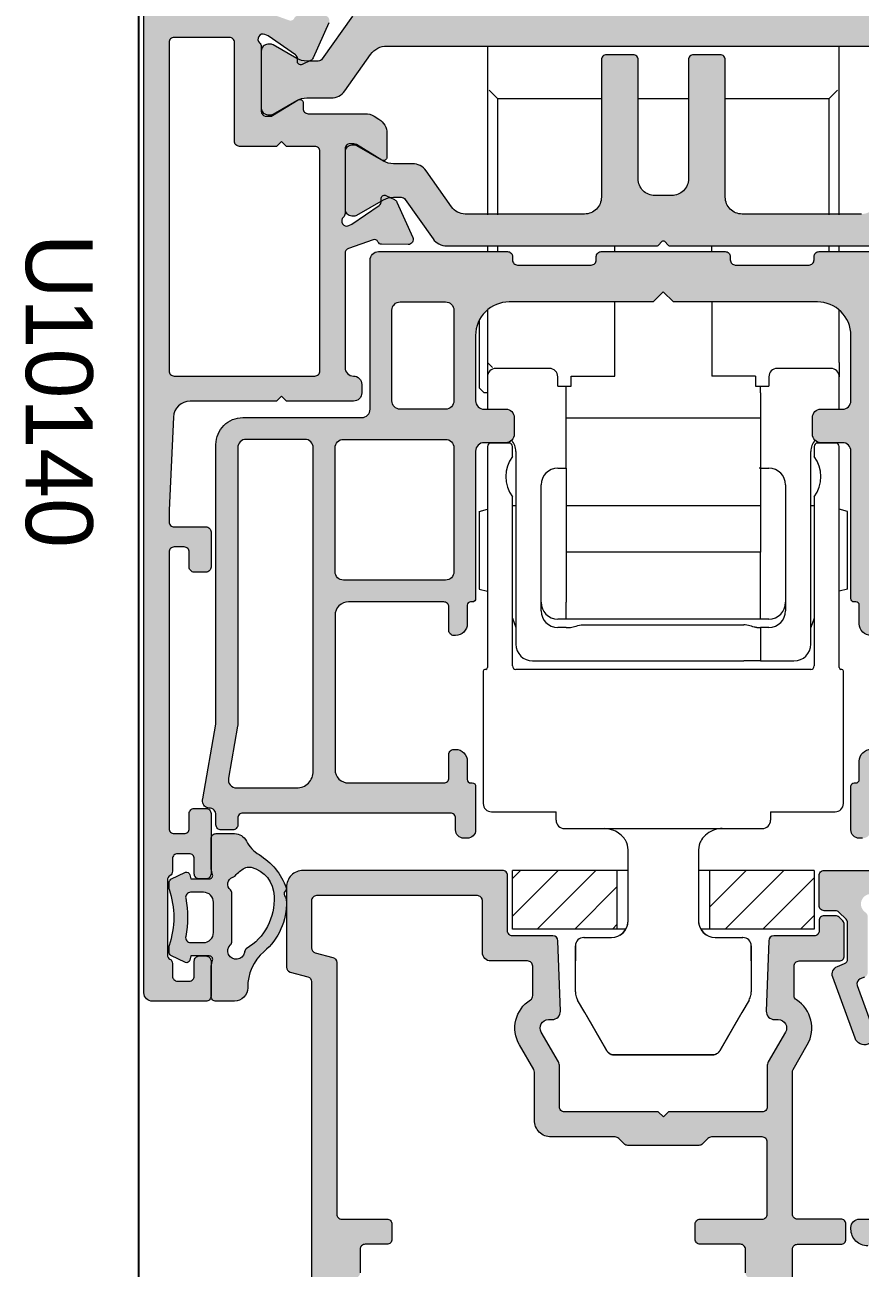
# Model space of a CAD drawing. Header units: millimetres. Extents: x -576 to 4430, y -1196 to 2690.
# Drawn here: x 2104.32 to 2129.25, y -759.5 to -722.41 of the extents above; entities that cross this region are included whole.
import ezdxf

# ---------------------------------------------------------------- set-up
doc = ezdxf.new("R2010")
doc.units = ezdxf.units.MM
doc.header["$LTSCALE"] = 0.25
doc.header["$MEASUREMENT"] = 0
for name, color, linetype, lineweight in [('01_Accessories', 102, 'Continuous', 9), ('01_Aluminium [Thin]', 141, 'Continuous', 18), ('01_Fill Plastic', 253, 'Continuous', 0), ('01_Fill Polyamide', 10, 'Continuous', 0), ('01_Plastic', 3, 'Continuous', 20), ('01_Polyamide [Thin]', 201, 'Continuous', 18), ('01_Text', 40, 'Continuous', 25)]:
    doc.layers.add(name, color=color, linetype=linetype, lineweight=lineweight)
doc.layers.add('01_Fill Aluminum', color=7, linetype='Continuous', lineweight=0, true_color=0xdcdcdc)
doc.layers.add('FINE', color=7, linetype='Continuous')
doc.styles.add('Aluk Text', font='GOTHIC.TTF')

# ---------------------------------------------------------------- blocks, each defined once
blk = doc.blocks.new('incontro serr')
at = {"layer": '01_Accessories', "ltscale": 0.25}
h = blk.add_hatch(dxfattribs=at)
h.set_pattern_fill('ANSI31', color=256, scale=12.7, angle=180, style=0)
h.set_pattern_definition([(225, (1031.3155, 725.6073), (1.122532, -1.122532), [])])
h.paths.add_polyline_path([(721.533, 568.107), (721.533, 574.357), (718.033, 574.357), (718.033, 568.107)])
h.paths.add_polyline_path([(721.533, 579.857), (721.533, 586.107), (718.033, 586.107), (718.033, 579.857)])
for p, q in [((721.533, 586.107), (718.033, 586.107)), ((718.033, 586.107), (718.033, 579.341)), ((721.533, 586.107), (721.533, 579.207)), ((721.533, 579.857), (718.033, 579.857)), ((718.033, 574.873), (718.033, 568.107)), ((721.533, 575.007), (721.533, 568.107)), ((718.033, 574.357), (721.533, 574.357)), ((718.033, 568.107), (721.533, 568.107))]:
    blk.add_line(p, q, dxfattribs=at)

msp = doc.modelspace()

# ---------------------------------------------------------------- hatches: boundary and pattern name
at = {"layer": '01_Fill Aluminum', "ltscale": 0.25}
h = msp.add_hatch(color=256, dxfattribs=at)
h.dxf.hatch_style = 1
h.paths.add_polyline_path([(2111.33, -722.949, -0.213411), (2111.38, -723.061), (2111.38, -724.987, 0.529656), (2111.586, -725.127, 0.235619), (2111.719, -725.115), (2112.478, -724.652, -0.585524), (2112.63, -724.737), (2112.63, -724.912, 0.414214), (2112.78, -725.062), (2114.487, -725.062, -0.137872), (2114.748, -725.135), (2114.891, -725.223, -0.261413), (2115.13, -725.65), (2115.13, -726.362, -0.585524), (2114.978, -726.448), (2114.219, -725.984, 0.235619), (2114.086, -725.973, 0.529656), (2113.88, -726.112), (2113.88, -728.039, -0.213411), (2113.83, -728.151, 0.855495), (2113.991, -728.4), (2114.083, -728.359), (2114.897, -727.797, 0.339027), (2114.961, -727.626, -0.655653), (2115.099, -727.505), (2115.353, -727.625, -0.177976), (2115.426, -727.699), (2115.9, -728.753, -0.546541), (2115.762, -728.965), (2114.973, -728.959, -0.294413), (2114.866, -728.89), (2114.863, -728.882, 0.392793), (2114.716, -728.82), (2113.98, -729.084, 0.316363), (2113.88, -729.226), (2113.88, -732.637, 0.414214), (2114.13, -732.887, -0.414214), (2114.38, -733.137), (2114.38, -733.387, -0.414214), (2114.13, -733.637), (2112.13, -733.637), (2111.98, -733.487), (2111.83, -733.637), (2109.257, -733.637, 0.400839), (2108.758, -734.114), (2108.63, -736.887), (2108.63, -737.237, 0.414214), (2108.78, -737.387), (2109.73, -737.387, -0.414214), (2109.88, -737.537), (2109.88, -738.587, -0.414214), (2109.73, -738.737), (2109.38, -738.737, -0.414214), (2109.23, -738.587), (2109.23, -738.137, 0.414214), (2109.08, -737.987), (2108.78, -737.987, 0.414214), (2108.63, -738.137), (2108.63, -746.387, 0.414214), (2108.78, -746.537), (2109.08, -746.537, 0.414214), (2109.23, -746.387), (2109.23, -745.937, -0.414214), (2109.38, -745.787), (2109.73, -745.787, -0.414214), (2109.88, -745.937), (2109.88, -747.737, -0.414214), (2109.73, -747.887), (2109.53, -747.887, -0.414214), (2109.38, -747.737), (2109.38, -747.287, 0.414214), (2109.23, -747.137), (2108.881, -747.137, 0.414214), (2108.731, -747.287), (2108.731, -747.662, -0.267949), (2108.656, -747.792, 0.267949), (2108.581, -747.922), (2108.581, -750.153, 0.267949), (2108.656, -750.283, -0.267949), (2108.731, -750.412), (2108.731, -750.787, 0.414214), (2108.881, -750.937), (2109.23, -750.937, 0.414214), (2109.38, -750.787), (2109.38, -750.337, -0.414214), (2109.53, -750.187), (2109.73, -750.187, -0.414214), (2109.88, -750.337), (2109.88, -751.387, -0.414214), (2109.73, -751.537), (2108.13, -751.537, -0.414214), (2107.88, -751.287), (2107.88, -719.687, -0.414214), (2108.03, -719.537), (2109.655, -719.537, -0.267949), (2109.785, -719.612), (2110.01, -720.003, -0.131652), (2110.03, -720.078), (2110.03, -720.137, -0.414214), (2109.88, -720.287), (2108.93, -720.287, 0.414214), (2108.78, -720.437), (2108.78, -721.887, 0.414214), (2108.93, -722.037), (2111.541, -722.037), (2112.216, -722.28, 0.403068), (2112.365, -722.214, -0.303768), (2112.473, -722.14), (2113.262, -722.135, -0.546541), (2113.4, -722.347), (2112.926, -723.4, -0.177975), (2112.853, -723.474), (2112.599, -723.595, -0.57735), (2112.457, -723.496), (2112.461, -723.439, 0.267949), (2112.397, -723.303), (2111.583, -722.741), (2111.491, -722.7, 0.855495)])
h.paths.add_polyline_path([(2113.13, -726.187), (2113.13, -732.737, -0.414214), (2112.98, -732.887), (2108.78, -732.887, -0.414214), (2108.63, -732.737), (2108.63, -722.937, -0.414214), (2108.78, -722.787), (2110.43, -722.787, -0.414214), (2110.58, -722.937), (2110.58, -725.887, 0.414214), (2110.73, -726.037), (2111.83, -726.037), (2111.98, -725.887), (2112.13, -726.037), (2112.98, -726.037, -0.414214)], flags=16)
h = msp.add_hatch(color=256, dxfattribs=at)
h.dxf.hatch_style = 1
h.paths.add_polyline_path([(2130.863, -769.24), (2130.073, -769.234, -0.294413), (2129.967, -769.165), (2129.964, -769.157, 0.392793), (2129.816, -769.095), (2129.141, -769.337), (2128.381, -769.337, -0.414214), (2128.231, -769.187), (2128.231, -766.987, 0.414214), (2128.081, -766.837), (2116.781, -766.837, 0.414214), (2116.631, -766.987), (2116.631, -769.187, -0.414214), (2116.481, -769.337), (2115.266, -769.337, -0.263447), (2115.137, -769.265), (2114.902, -768.873, -0.135933), (2114.881, -768.796), (2114.881, -768.737, -0.414214), (2115.031, -768.587), (2115.731, -768.587, 0.414214), (2115.881, -768.437), (2115.881, -766.987, 0.414214), (2115.731, -766.837), (2108.781, -766.837, 0.414214), (2108.631, -766.987), (2108.631, -768.437, 0.414214), (2108.781, -768.587), (2109.731, -768.587, -0.414214), (2109.881, -768.737), (2109.881, -768.796, -0.135933), (2109.859, -768.873), (2109.625, -769.265, -0.263447), (2109.496, -769.337), (2107.881, -769.337, -0.414214), (2107.731, -769.187), (2107.731, -760.587, -0.414214), (2107.981, -760.337), (2112.731, -760.337, 0.414214), (2112.881, -760.187), (2112.881, -750.953, 0.339454), (2112.77, -750.808), (2112.242, -750.666, -0.339454), (2112.131, -750.521), (2112.131, -748.137, -0.414214), (2112.631, -747.637), (2118.581, -747.637, -0.414214), (2118.731, -747.787), (2118.731, -749.437, 0.414214), (2118.881, -749.587), (2120.086, -749.587, -0.404026), (2120.236, -749.732), (2120.309, -751.829, -0.424475), (2120.059, -752.087), (2119.951, -752.087, 0.57735), (2119.735, -752.462), (2120.247, -753.35, -0.131652), (2120.281, -753.475), (2120.281, -754.687, 0.414214), (2120.431, -754.837), (2123.231, -754.837), (2123.381, -754.987), (2123.531, -754.837), (2126.331, -754.837, 0.414214), (2126.481, -754.687), (2126.481, -753.475, -0.131652), (2126.514, -753.35), (2127.027, -752.462, 0.57735), (2126.81, -752.087), (2126.702, -752.087, -0.424475), (2126.453, -751.829), (2126.526, -749.732, -0.404026), (2126.676, -749.587), (2127.881, -749.587, 0.414214), (2128.031, -749.437), (2128.031, -749.137, -0.414214), (2128.181, -748.987), (2128.519, -748.987, -0.198912), (2128.625, -749.031), (2128.737, -749.144, -0.198912), (2128.781, -749.25), (2128.781, -750.187, -0.414214), (2128.631, -750.337), (2127.431, -750.337, 0.414214), (2127.281, -750.487), (2127.281, -751.369, 0.255626), (2127.35, -751.495, -0.400766), (2127.677, -752.837), (2127.251, -753.575, 0.131652), (2127.231, -753.65), (2127.231, -757.887, 0.414214), (2127.381, -758.037), (2128.681, -758.037, -0.414214), (2128.831, -758.187), (2128.831, -758.637, -0.414214), (2128.681, -758.787), (2127.381, -758.787, 0.414214), (2127.231, -758.937), (2127.231, -761.687, 0.414214), (2127.381, -761.837), (2129.141, -761.837), (2129.816, -762.08, 0.403068), (2129.965, -762.014, -0.303768), (2130.073, -761.941), (2130.863, -761.935, -0.546541), (2131.001, -762.147), (2130.526, -763.201, -0.177975), (2130.453, -763.274), (2130.2, -763.395, -0.57735), (2130.057, -763.296), (2130.062, -763.239, 0.267949), (2129.998, -763.103), (2129.183, -762.541), (2129.092, -762.5, 0.855495), (2128.931, -762.749, -0.213411), (2128.981, -762.861), (2128.981, -764.787, 0.414214), (2129.131, -764.937), (2129.241, -764.937, 0.137872), (2129.32, -764.915), (2130.079, -764.452, -0.585524), (2130.231, -764.537), (2130.231, -766.637, -0.585524), (2130.079, -766.723), (2129.32, -766.259, 0.137872), (2129.241, -766.237), (2129.131, -766.237, 0.414214), (2128.981, -766.387), (2128.981, -768.314, -0.213411), (2128.931, -768.426, 0.855495), (2129.092, -768.674), (2129.183, -768.634), (2129.998, -768.072, 0.339027), (2130.062, -767.901, -0.655653), (2130.2, -767.78), (2130.453, -767.9, -0.177976), (2130.526, -767.974), (2131.001, -769.028, -0.546541)])
h.paths.add_polyline_path([(2117.831, -748.387, -0.414214), (2117.981, -748.537), (2117.981, -750.087, 0.414214), (2118.231, -750.337), (2119.331, -750.337, -0.414214), (2119.481, -750.487), (2119.481, -751.369, -0.255626), (2119.412, -751.495, 0.400766), (2119.085, -752.837), (2119.511, -753.575, -0.131652), (2119.531, -753.65), (2119.531, -755.087, 0.414214), (2120.031, -755.587), (2121.944, -755.587, -0.198912), (2122.05, -755.631), (2122.212, -755.794, 0.198912), (2122.318, -755.837), (2124.444, -755.837, 0.198912), (2124.55, -755.794), (2124.712, -755.631, -0.198912), (2124.818, -755.587), (2126.331, -755.587, -0.414214), (2126.481, -755.737), (2126.481, -757.887, -0.414214), (2126.331, -758.037), (2124.481, -758.037, 0.414214), (2124.331, -758.187), (2124.331, -758.637, 0.414214), (2124.481, -758.787), (2125.681, -758.787, -0.414214), (2125.831, -758.937), (2125.831, -759.637, 0.414214), (2125.981, -759.787), (2126.331, -759.787, -0.414214), (2126.481, -759.937), (2126.481, -762.437, 0.414214), (2126.631, -762.587), (2128.081, -762.587, -0.414214), (2128.231, -762.737), (2128.231, -765.937, -0.414214), (2128.081, -766.087), (2126.731, -766.087, -0.414214), (2126.581, -765.937), (2126.581, -765.487, 0.414214), (2126.431, -765.337), (2125.981, -765.337, 0.414214), (2125.831, -765.487), (2125.831, -765.937, -0.414214), (2125.681, -766.087), (2114.481, -766.087, -0.414214), (2114.331, -765.937), (2114.331, -765.487, 0.414214), (2114.181, -765.337), (2113.731, -765.337, 0.414214), (2113.581, -765.487), (2113.581, -765.937, -0.414214), (2113.431, -766.087), (2108.631, -766.087, -0.414214), (2108.481, -765.937), (2108.481, -761.237, -0.414214), (2108.631, -761.087), (2113.481, -761.087, 0.414214), (2113.631, -760.937), (2113.631, -759.937, -0.414214), (2113.781, -759.787), (2114.181, -759.787, 0.414214), (2114.331, -759.637), (2114.331, -758.937, -0.414214), (2114.481, -758.787), (2115.131, -758.787, 0.414214), (2115.281, -758.637), (2115.281, -758.187, 0.414214), (2115.131, -758.037), (2113.781, -758.037, -0.414214), (2113.631, -757.887), (2113.631, -750.377, 0.339454), (2113.52, -750.232), (2112.992, -750.091, -0.339454), (2112.881, -749.946), (2112.881, -748.537, -0.414214), (2113.031, -748.387)], flags=16)
h.paths.add_polyline_path([(2141.099, -761.935), (2141.888, -761.941, -0.294413), (2141.995, -762.01), (2141.998, -762.018, 0.392793), (2142.145, -762.08), (2142.821, -761.837), (2146.43, -761.837, 0.414214), (2146.58, -761.687), (2146.58, -758.787, 0.414214), (2146.43, -758.637), (2145.98, -758.637, -0.414214), (2145.83, -758.487), (2145.83, -758.387, -0.391837), (2146.292, -757.889), (2146.442, -757.889, 0.391837), (2146.58, -757.739), (2146.58, -746.687, -0.414214), (2146.73, -746.537), (2148.68, -746.537, -0.414214), (2148.83, -746.687), (2148.83, -747.437, -0.414214), (2148.48, -747.787, -0.414214), (2148.33, -747.637), (2148.33, -747.287, 0.414214), (2148.18, -747.137), (2147.58, -747.137, 0.414214), (2147.23, -747.487), (2147.23, -750.587, 0.414214), (2147.58, -750.937), (2148.18, -750.937, 0.414214), (2148.33, -750.787), (2148.33, -750.437, -0.414214), (2148.48, -750.287, -0.414214), (2148.83, -750.637), (2148.83, -752.137, -0.414214), (2148.68, -752.287), (2148.48, -752.287, -0.414214), (2148.33, -752.137), (2148.33, -751.687, 0.414214), (2148.18, -751.537), (2147.53, -751.537, 0.414214), (2147.38, -751.687), (2147.38, -761.687, 0.414214), (2147.53, -761.837), (2154.89, -761.837), (2155.566, -762.08, 0.403068), (2155.715, -762.014, -0.303768), (2155.823, -761.941), (2156.612, -761.935, -0.546541), (2156.75, -762.147), (2156.275, -763.201, -0.177975), (2156.203, -763.274), (2155.949, -763.395, -0.57735), (2155.807, -763.296), (2155.811, -763.239, 0.267949), (2155.747, -763.103), (2154.933, -762.541), (2154.841, -762.5, 0.855495), (2154.68, -762.749, -0.213411), (2154.73, -762.861), (2154.73, -764.787, 0.414214), (2154.88, -764.937), (2154.991, -764.937, 0.137872), (2155.069, -764.915), (2155.828, -764.452, -0.585524), (2155.98, -764.537), (2155.98, -766.637, -0.585524), (2155.828, -766.723), (2155.069, -766.259, 0.137872), (2154.991, -766.237), (2154.88, -766.237, 0.414214), (2154.73, -766.387), (2154.73, -768.314, -0.213411), (2154.68, -768.426, 0.855495), (2154.841, -768.674), (2154.933, -768.634), (2155.747, -768.072, 0.339027), (2155.811, -767.901, -0.655653), (2155.949, -767.78), (2156.203, -767.9, -0.177976), (2156.275, -767.974), (2156.75, -769.028, -0.546541), (2156.612, -769.24), (2155.823, -769.234, -0.294413), (2155.716, -769.165), (2155.713, -769.157, 0.392793), (2155.566, -769.095), (2154.89, -769.337), (2153.98, -769.337, -0.414214), (2153.83, -769.187), (2153.83, -766.987, 0.414214), (2153.68, -766.837), (2144.031, -766.837, 0.414214), (2143.881, -766.987), (2143.881, -769.187, -0.414214), (2143.731, -769.337), (2142.821, -769.337), (2142.145, -769.095, 0.403068), (2141.996, -769.161, -0.303768), (2141.888, -769.234), (2141.099, -769.24, -0.546541), (2140.961, -769.028), (2141.436, -767.974, -0.177975), (2141.508, -767.9), (2141.762, -767.78, -0.57735), (2141.904, -767.879), (2141.9, -767.936, 0.267949), (2141.964, -768.072), (2142.778, -768.634), (2142.87, -768.674, 0.855495), (2143.031, -768.426, -0.213411), (2142.981, -768.314), (2142.981, -766.387, 0.414214), (2142.831, -766.237), (2142.72, -766.237, 0.137872), (2142.642, -766.259), (2141.883, -766.723, -0.585524), (2141.731, -766.637), (2141.731, -764.537, -0.585524), (2141.883, -764.452), (2142.642, -764.915, 0.137872), (2142.72, -764.937), (2142.831, -764.937, 0.414214), (2142.981, -764.787), (2142.981, -762.861, -0.213411), (2143.031, -762.749, 0.855495), (2142.87, -762.5), (2142.778, -762.541), (2141.964, -763.103, 0.339027), (2141.9, -763.274, -0.655653), (2141.762, -763.395), (2141.508, -763.274, -0.177976), (2141.436, -763.201), (2140.961, -762.147, -0.546541)])
h.paths.add_polyline_path([(2153.83, -762.587, -0.414214), (2153.98, -762.737), (2153.98, -765.937, -0.414214), (2153.83, -766.087), (2143.881, -766.087, -0.414214), (2143.731, -765.937), (2143.731, -762.737, -0.414214), (2143.881, -762.587)], flags=16)
at = {"layer": '01_Fill Plastic', "ltscale": 0.25}
h = msp.add_hatch(color=256, dxfattribs=at)
h.dxf.hatch_style = 1
h.paths.add_polyline_path([(2132.129, -729.426, 0.414214), (2131.879, -729.176), (2128.029, -729.176, 0.56391), (2127.871, -729.378, -0.511918), (2127.729, -729.576), (2125.529, -729.576, -0.414214), (2125.379, -729.426), (2125.379, -729.326, 0.414214), (2125.229, -729.176), (2121.529, -729.176, 0.56391), (2121.371, -729.378, -0.511918), (2121.229, -729.576), (2119.029, -729.576, -0.414214), (2118.879, -729.426), (2118.879, -729.326, 0.414214), (2118.729, -729.176), (2114.879, -729.176, 0.414214), (2114.629, -729.426), (2114.629, -733.876, -0.414214), (2114.379, -734.126), (2110.829, -734.126, 0.414214), (2110.029, -734.926), (2110.029, -743.253), (2109.632, -745.5, 0.06072), (2109.629, -745.56, 0.436678), (2109.829, -745.776, -0.414214), (2110.029, -745.976), (2110.029, -746.276, 0.414214), (2110.179, -746.426), (2110.529, -746.426, 0.414214), (2110.679, -746.276), (2110.679, -746.076, -0.414214), (2110.829, -745.926), (2117.029, -745.926, -0.414214), (2117.179, -746.076), (2117.179, -746.426, 0.474498), (2117.479, -746.671, 0.474498), (2117.779, -746.426), (2117.779, -745.126, 0.513478), (2117.653, -745.023, -0.487928), (2117.529, -744.926), (2117.529, -744.376, 0.439778), (2117.148, -744.027, 0.453476), (2116.979, -744.176), (2116.979, -744.876, -0.414214), (2116.829, -745.026), (2113.983, -745.026, -0.414214), (2113.583, -744.626), (2113.583, -740.026, -0.414214), (2113.983, -739.626), (2116.829, -739.626, -0.414214), (2116.979, -739.776), (2116.979, -740.476, 0.453476), (2117.148, -740.624, 0.439778), (2117.529, -740.276), (2117.529, -739.726, -0.414214), (2117.629, -739.626), (2117.679, -739.626, 0.414214), (2117.779, -739.526), (2117.779, -735.126, -0.414214), (2118.029, -734.876), (2118.679, -734.876, 0.414214), (2118.929, -734.626), (2118.929, -734.126, 0.414214), (2118.679, -733.876), (2118.029, -733.876, -0.414214), (2117.779, -733.626), (2117.779, -731.676, -0.414214), (2118.779, -730.676), (2123.079, -730.676), (2123.379, -730.376), (2123.679, -730.676), (2127.979, -730.676, -0.414214), (2128.979, -731.676), (2128.979, -733.626, -0.414214), (2128.729, -733.876), (2128.079, -733.876, 0.414214), (2127.829, -734.126), (2127.829, -734.626, 0.414214), (2128.079, -734.876), (2128.729, -734.876, -0.414214), (2128.979, -735.126), (2128.979, -739.526, 0.513478), (2129.104, -739.629, -0.487928), (2129.229, -739.726), (2129.229, -740.276, 0.439778), (2129.609, -740.624, 0.453476), (2129.779, -740.476), (2129.779, -739.776, -0.414214), (2129.929, -739.626), (2132.774, -739.626, -0.414214), (2133.174, -740.026), (2133.174, -744.626, -0.414214), (2132.774, -745.026), (2129.929, -745.026, -0.414214), (2129.779, -744.876), (2129.779, -744.176, 0.453476), (2129.609, -744.027, 0.439778), (2129.229, -744.376), (2129.229, -744.926, -0.414214), (2129.129, -745.026), (2129.079, -745.026, 0.414214), (2128.979, -745.126), (2128.979, -746.426, 0.474498), (2129.279, -746.671, 0.474498), (2129.579, -746.426), (2129.579, -746.076, -0.414214), (2129.729, -745.926), (2135.929, -745.926, -0.414214), (2136.079, -746.076), (2136.079, -746.276, 0.414214), (2136.229, -746.426), (2136.579, -746.426, 0.414214), (2136.729, -746.276), (2136.729, -745.976, -0.414214), (2136.929, -745.776, 0.414214), (2137.129, -745.576, 0.076148), (2137.125, -745.5), (2136.729, -743.253), (2136.729, -734.926, 0.414214), (2135.929, -734.126), (2132.379, -734.126, -0.414214), (2132.129, -733.876)])
h.paths.add_polyline_path([(2117.129, -730.926), (2117.129, -733.626, -0.414214), (2116.879, -733.876), (2115.529, -733.876, -0.414214), (2115.279, -733.626), (2115.279, -730.926, -0.414214), (2115.529, -730.676), (2116.879, -730.676, -0.414214)], flags=16)
h.paths.add_polyline_path([(2117.129, -735.026), (2117.129, -738.726, -0.414214), (2116.879, -738.976), (2113.833, -738.976, -0.414214), (2113.583, -738.726), (2113.583, -735.026, -0.414214), (2113.833, -734.776), (2116.879, -734.776, -0.414214)], flags=16)
h.paths.add_polyline_path([(2112.933, -735.026), (2112.933, -744.676, -0.414214), (2112.433, -745.176), (2110.648, -745.176, -0.466308), (2110.401, -744.882), (2110.675, -743.332, 0.043661), (2110.679, -743.288), (2110.679, -735.026, -0.414214), (2110.929, -734.776), (2112.683, -734.776, -0.414214)], flags=16)
h.paths.add_polyline_path([(2129.629, -730.926, -0.414214), (2129.879, -730.676), (2131.229, -730.676, -0.414214), (2131.479, -730.926), (2131.479, -733.626, -0.414214), (2131.229, -733.876), (2129.879, -733.876, -0.414214), (2129.629, -733.626)], flags=16)
h.paths.add_polyline_path([(2129.879, -734.776), (2132.924, -734.776, -0.414214), (2133.174, -735.026), (2133.174, -738.726, -0.414214), (2132.924, -738.976), (2129.879, -738.976, -0.414214), (2129.629, -738.726), (2129.629, -735.026, -0.414214)], flags=16)
h.paths.add_polyline_path([(2134.074, -734.776), (2135.829, -734.776, -0.414214), (2136.079, -735.026), (2136.079, -743.288, 0.043661), (2136.082, -743.332), (2136.356, -744.882, -0.466308), (2136.11, -745.176), (2134.324, -745.176, -0.414214), (2133.824, -744.676), (2133.824, -735.026, -0.414214)], flags=16)
h = msp.add_hatch(color=256, dxfattribs=at)
h.dxf.hatch_style = 1
h.paths.add_polyline_path([(2111.461, -750.058, 0.228712), (2112.13, -748.551, 0.102869), (2112.101, -748.438, -0.380462), (2112.093, -748.25, 0.327737), (2112.129, -748.176, 0.177234), (2111.321, -747.17, -0.143501), (2110.938, -746.758, 0.283896), (2110.58, -746.537), (2110.03, -746.537, 0.414214), (2109.88, -746.687), (2109.88, -747.587), (2109.927, -747.762, -0.493042), (2109.83, -747.887), (2109.28, -747.887), (2109.247, -747.762, 0.418496), (2109.123, -747.691), (2108.684, -747.898, 0.221695), (2108.63, -748.013), (2108.63, -748.159, 0.08472), (2108.639, -748.208, -0.170664), (2108.639, -749.867, 0.08472), (2108.63, -749.916), (2108.63, -750.062, 0.221695), (2108.684, -750.177), (2109.123, -750.384, 0.418496), (2109.247, -750.313), (2109.28, -750.187), (2109.83, -750.187, -0.493042), (2109.927, -750.313), (2109.88, -750.487), (2109.88, -751.387, 0.414214), (2110.03, -751.537), (2110.58, -751.537, 0.414214), (2110.98, -751.137, -0.228088)])
h.paths.add_polyline_path([(2110.459, -749.856, 0.206032), (2110.505, -749.747), (2110.505, -748.328, 0.206032), (2110.459, -748.219, -0.577092), (2110.527, -747.836, 0.132253), (2110.634, -747.761, -0.123363), (2110.924, -747.551, -0.152953), (2111.074, -747.539, -0.349474), (2111.761, -748.403, -0.278774), (2110.931, -749.973, 0.128257), (2110.876, -750.087, -1.366185)], flags=16)
h.paths.add_polyline_path([(2109.655, -749.787), (2109.271, -749.787, -0.473474), (2109.124, -749.608, 0.099331), (2109.124, -748.467, -0.473474), (2109.271, -748.287), (2109.655, -748.287, -0.414214), (2109.955, -748.587), (2109.955, -749.487, -0.414214)], flags=16)
h = msp.add_hatch(color=256, dxfattribs=at)
h.dxf.hatch_style = 1
h.paths.add_polyline_path([(2133.881, -758.537), (2133.881, -750.953, -0.339788), (2133.992, -750.808), (2134.334, -750.717, 0.339788), (2134.631, -750.33), (2134.631, -748.137, 0.414214), (2134.131, -747.637), (2128.181, -747.637, 0.414214), (2128.031, -747.787), (2128.031, -748.687, 0.414214), (2128.181, -748.837), (2128.517, -748.837, -0.198912), (2128.623, -748.881), (2128.835, -749.094, -0.198912), (2128.879, -749.2), (2128.879, -750.276, -0.307063), (2128.785, -750.415), (2128.577, -750.498, 0.405839), (2128.435, -750.816), (2129.102, -752.64, 0.999322), (2129.666, -752.435), (2129.167, -751.065, -0.405444), (2129.252, -750.874), (2129.385, -750.822, 0.307063), (2129.479, -750.682), (2129.479, -749.012, 0.250492), (2129.412, -748.887, -1.218525), (2129.829, -748.471, 0.250492), (2129.953, -748.537), (2133.481, -748.537, -0.414214), (2133.731, -748.787), (2133.731, -749.754, -0.339788), (2133.545, -749.995), (2133.166, -750.097, 0.339788), (2132.981, -750.338), (2132.981, -757.787, -0.414214), (2132.731, -758.037), (2129.231, -758.037, 0.438713), (2128.982, -758.308, 0.43149), (2129.481, -758.837), (2132.131, -758.837, -0.414214), (2132.881, -759.587), (2132.881, -761.537, 0.414214), (2133.031, -761.687), (2133.531, -761.687, 0.414214), (2133.681, -761.537), (2133.681, -760.037, -0.414214), (2133.931, -759.787), (2139.006, -759.787, -0.414214), (2139.256, -760.037), (2139.256, -761.537, 0.414214), (2139.406, -761.687), (2139.906, -761.687, 0.414214), (2140.056, -761.537), (2140.056, -760.037, -0.414214), (2140.306, -759.787), (2145.43, -759.787, -0.414214), (2145.68, -760.037), (2145.68, -761.537, 0.414214), (2145.83, -761.687), (2146.33, -761.687, 0.414214), (2146.48, -761.537), (2146.48, -759.037, 0.414214), (2146.23, -758.787), (2134.131, -758.787, -0.414214)])
at = {"layer": '01_Fill Polyamide', "ltscale": 0.25}
h = msp.add_hatch(color=256, dxfattribs=at)
h.dxf.hatch_style = 1
h.paths.add_polyline_path([(2132.654, -722.149, 0.243523), (2132.45, -722.043), (2117.63, -722.043, -0.414214), (2117.13, -721.543), (2117.13, -719.543, 0.414214), (2116.98, -719.393), (2115.492, -719.393, 0.267949), (2115.362, -719.468), (2115.051, -720.008, 0.131652), (2115.03, -720.083, 0.569051), (2115.18, -720.293), (2115.88, -720.293, -0.414214), (2116.03, -720.443), (2116.03, -721.543, -0.414214), (2115.53, -722.043), (2114.311, -722.043, 0.243523), (2114.107, -722.149), (2113.202, -723.429, -0.243523), (2113.079, -723.493), (2112.738, -723.493, -0.131571), (2112.438, -723.413), (2111.734, -723.006, 0.245162), (2111.641, -723.002, 0.507822), (2111.38, -723.193), (2111.38, -724.893, 0.507822), (2111.641, -725.083, 0.245162), (2111.734, -725.079), (2112.438, -724.673, -0.131571), (2112.738, -724.593), (2113.467, -724.593, 0.243523), (2113.876, -724.381), (2114.643, -723.297, -0.243523), (2115.133, -723.043), (2131.628, -723.043, -0.243523), (2132.118, -723.297), (2132.885, -724.381, 0.243523), (2133.293, -724.593), (2134.023, -724.593, -0.131571), (2134.323, -724.673), (2135.027, -725.079, 0.245162), (2135.12, -725.083, 0.507822), (2135.38, -724.893), (2135.38, -723.193, 0.507822), (2135.12, -723.002, 0.245162), (2135.027, -723.006), (2134.323, -723.413, -0.131571), (2134.023, -723.493), (2133.682, -723.493, -0.243523), (2133.559, -723.429)])
h = msp.add_hatch(color=256, dxfattribs=at)
h.dxf.hatch_style = 1
h.paths.add_polyline_path([(2131.085, -727.618, -0.243523), (2131.208, -727.555), (2131.436, -727.555, -0.131571), (2131.736, -727.635), (2132.527, -728.091, 0.245162), (2132.62, -728.095, 0.507822), (2132.88, -727.905), (2132.88, -726.205, 0.507822), (2132.62, -726.014, 0.245162), (2132.527, -726.018), (2131.736, -726.475, -0.131571), (2131.436, -726.555), (2130.871, -726.555, 0.243523), (2130.463, -726.766), (2129.701, -727.843, -0.243523), (2129.293, -728.055), (2125.73, -728.055, -0.414214), (2125.23, -727.555), (2125.23, -723.455, 0.414214), (2125.08, -723.305), (2124.28, -723.305, 0.414214), (2124.13, -723.455), (2124.13, -727.005, -0.414214), (2123.63, -727.505), (2123.13, -727.505, -0.414214), (2122.63, -727.005), (2122.63, -723.455, 0.414214), (2122.48, -723.305), (2121.68, -723.305, 0.414214), (2121.53, -723.455), (2121.53, -727.555, -0.414214), (2121.03, -728.055), (2117.468, -728.055, -0.243523), (2117.06, -727.843), (2116.298, -726.766, 0.243523), (2115.89, -726.555), (2115.324, -726.555, -0.131571), (2115.025, -726.475), (2114.234, -726.018, 0.245162), (2114.141, -726.014, 0.507822), (2113.88, -726.205), (2113.88, -727.905, 0.507822), (2114.141, -728.095, 0.245162), (2114.234, -728.091), (2115.025, -727.635, -0.131571), (2115.324, -727.555), (2115.553, -727.555, -0.243523), (2115.676, -727.618), (2116.506, -728.793, 0.243523), (2116.915, -729.005), (2123.189, -729.005, 0.198912), (2123.224, -728.99), (2123.345, -728.869, -0.414214), (2123.416, -728.869), (2123.536, -728.99, 0.198912), (2123.572, -729.005), (2129.846, -729.005, 0.243523), (2130.254, -728.793)])

# ---------------------------------------------------------------- linework, layer by layer
at = {"layer": '01_Accessories', "ltscale": 0.25}
for p, q in [((2118.13, -723.037), (2118.13, -728.076)), ((2128.63, -728.076), (2128.63, -723.037)), ((2118.18, -724.362), (2118.43, -724.612)), ((2118.43, -724.612), (2121.53, -724.612)), ((2118.43, -724.612), (2118.43, -725.362)), ((2122.63, -724.612), (2124.13, -724.612)), ((2125.23, -724.612), (2128.33, -724.612)), ((2128.33, -724.612), (2128.58, -724.362)), ((2128.33, -725.362), (2128.33, -724.612)), ((2118.43, -725.362), (2118.43, -728.076)), ((2128.33, -728.076), (2128.33, -725.362)), ((2118.13, -729.026), (2118.13, -729.176)), ((2118.43, -729.026), (2118.43, -729.176)), ((2121.93, -729.176), (2121.93, -729.026)), ((2124.83, -729.176), (2124.83, -729.026)), ((2128.33, -729.176), (2128.33, -729.026)), ((2128.63, -729.176), (2128.63, -729.026)), ((2118.13, -730.916), (2118.13, -731.925)), ((2121.93, -732.887), (2121.93, -730.676)), ((2124.83, -730.676), (2124.83, -732.887)), ((2128.63, -731.925), (2128.63, -730.916)), ((2117.88, -731.24), (2117.88, -733.237)), ((2118.13, -731.925), (2118.13, -732.487)), ((2128.63, -732.487), (2128.63, -731.925)), ((2118.13, -732.487), (2118.28, -732.637)), ((2118.13, -732.487), (2118.13, -732.912)), ((2119.98, -732.662), (2118.38, -732.662)), ((2128.38, -732.662), (2126.78, -732.662)), ((2128.63, -732.487), (2128.63, -732.912)), ((2118.13, -732.912), (2118.13, -733.876)), ((2120.23, -733.187), (2120.23, -732.912)), ((2120.23, -733.187), (2120.63, -733.187)), ((2120.48, -733.387), (2120.48, -733.187)), ((2120.63, -733.187), (2120.63, -732.887)), ((2120.63, -732.887), (2121.93, -732.887)), ((2126.13, -732.887), (2124.83, -732.887)), ((2126.13, -732.887), (2126.13, -733.187)), ((2126.13, -733.187), (2126.53, -733.187)), ((2126.28, -733.387), (2126.28, -733.187)), ((2126.53, -732.912), (2126.53, -733.187)), ((2128.63, -733.876), (2128.63, -732.912)), ((2117.88, -733.237), (2118.03, -733.387)), ((2118.13, -733.387), (2118.03, -733.387)), ((2120.48, -735.637), (2120.48, -733.387)), ((2126.28, -733.387), (2126.28, -735.637)), ((2120.48, -734.137), (2126.28, -734.137)), ((2118.13, -734.987), (2118.13, -741.587)), ((2118.78, -734.887), (2118.23, -734.887)), ((2118.88, -735.287), (2118.88, -734.987)), ((2127.88, -734.987), (2127.88, -735.287)), ((2128.53, -734.887), (2127.98, -734.887)), ((2128.63, -741.587), (2128.63, -734.987)), ((2118.98, -735.137), (2118.98, -740.887)), ((2127.78, -740.887), (2127.78, -735.137)), ((2120.23, -735.637), (2120.48, -735.637)), ((2120.48, -735.637), (2120.48, -736.501)), ((2126.28, -735.637), (2126.238, -735.637)), ((2126.28, -735.637), (2126.53, -735.637)), ((2126.28, -735.637), (2126.28, -736.501)), ((2119.73, -739.887), (2119.73, -736.137)), ((2127.03, -736.137), (2127.03, -739.887)), ((2118.88, -741.537), (2118.88, -736.487)), ((2120.48, -736.501), (2120.48, -738.137)), ((2126.28, -736.501), (2126.28, -738.137)), ((2127.88, -736.487), (2127.88, -741.537)), ((2117.88, -736.925), (2118.13, -736.862)), ((2118.98, -736.762), (2118.88, -736.762)), ((2126.28, -736.762), (2120.48, -736.762)), ((2127.88, -736.762), (2127.78, -736.762)), ((2128.88, -736.925), (2128.63, -736.862)), ((2117.88, -736.925), (2117.88, -738.137)), ((2128.88, -738.137), (2128.88, -736.925)), ((2117.88, -738.137), (2117.88, -739.245)), ((2120.48, -738.137), (2120.48, -739.637)), ((2126.28, -738.137), (2120.48, -738.137)), ((2126.28, -739.637), (2126.28, -738.137)), ((2128.88, -739.245), (2128.88, -738.137)), ((2117.88, -739.245), (2118.13, -739.307)), ((2128.88, -739.245), (2128.63, -739.307)), ((2120.48, -740.137), (2120.48, -739.637)), ((2126.28, -740.137), (2126.28, -739.637)), ((2118.88, -740.113), (2118.98, -740.387)), ((2126.53, -740.137), (2120.23, -740.137)), ((2127.88, -740.113), (2127.78, -740.387)), ((2120.48, -740.387), (2120.23, -740.387)), ((2120.48, -740.387), (2120.594, -740.387)), ((2120.98, -740.308), (2125.78, -740.308)), ((2126.167, -740.387), (2126.28, -740.387)), ((2126.53, -740.387), (2126.28, -740.387)), ((2126.28, -740.387), (2126.28, -741.387)), ((2118.005, -741.687), (2118.005, -745.637)), ((2118.08, -741.637), (2118.055, -741.637)), ((2127.78, -741.637), (2118.98, -741.637)), ((2119.48, -741.387), (2120.48, -741.387)), ((2120.48, -741.387), (2120.98, -741.387)), ((2120.98, -741.387), (2125.78, -741.387)), ((2126.28, -741.387), (2125.78, -741.387)), ((2126.28, -741.387), (2127.28, -741.387)), ((2128.705, -741.637), (2128.68, -741.637)), ((2128.755, -745.637), (2128.755, -741.687)), ((2118.255, -745.887), (2120.18, -745.887)), ((2120.18, -746.137), (2120.18, -745.887)), ((2126.58, -745.887), (2128.505, -745.887)), ((2126.58, -745.887), (2126.58, -746.137)), ((2120.43, -746.387), (2126.33, -746.387)), ((2121.13, -746.387), (2125.63, -746.387)), ((2122.33, -749.137), (2122.33, -747.098)), ((2124.43, -747.098), (2124.43, -749.137)), ((2120.755, -751.025), (2120.755, -749.887)), ((2120.755, -749.887), (2120.755, -750.333)), ((2121.005, -749.637), (2121.83, -749.637)), ((2121.022, -749.637), (2121.005, -749.637)), ((2124.93, -749.637), (2125.755, -749.637)), ((2125.755, -749.637), (2125.739, -749.637)), ((2126.005, -749.887), (2126.005, -751.025)), ((2126.005, -750.333), (2126.005, -749.887)), ((2120.755, -751.253), (2120.755, -751.025)), ((2126.005, -751.025), (2126.005, -751.253)), ((2121.037, -751.875), (2120.822, -751.503)), ((2125.938, -751.503), (2125.724, -751.875)), ((2121.694, -753.012), (2121.037, -751.875)), ((2121.086, -751.961), (2121.694, -753.012)), ((2125.724, -751.875), (2125.067, -753.012)), ((2125.067, -753.012), (2125.675, -751.961)), ((2121.91, -753.137), (2124.851, -753.137)), ((2124.851, -753.137), (2121.91, -753.137))]:
    msp.add_line(p, q, dxfattribs=at)
for centre, radius, start, end in [((2118.38, -732.912), 0.25, 90, 180), ((2119.98, -732.912), 0.25, 0, 90), ((2126.78, -732.912), 0.25, 90, 180), ((2128.38, -732.912), 0.25, 0, 90), ((2118.23, -734.987), 0.1, 90, 180), ((2118.78, -734.987), 0.1, 0, 90), ((2118.48, -735.137), 0.5, 0, 41.6165), ((2128.28, -735.137), 0.5, 138.3835, 180), ((2127.98, -734.987), 0.1, 90, 180), ((2128.53, -734.987), 0.1, 0, 90), ((2119.68, -735.887), 1, 143.1301, 216.8699), ((2127.08, -735.887), 1, 323.1301, 36.8699), ((2120.23, -736.137), 0.5, 90, 180), ((2126.53, -736.137), 0.5, 0, 90), ((2120.23, -739.637), 0.5, 180, 270), ((2126.53, -739.637), 0.5, 270, 0), ((2120.23, -739.887), 0.5, 180, 270), ((2126.53, -739.887), 0.5, 270, 0), ((2119.48, -740.887), 0.5, 180, 270), ((2127.28, -740.887), 0.5, 270, 0), ((2118.055, -741.687), 0.05, 90, 180), ((2118.08, -741.587), 0.05, 270, 0), ((2118.98, -741.537), 0.1, 180, 270), ((2127.78, -741.537), 0.1, 270, 0), ((2128.68, -741.587), 0.05, 180, 270), ((2128.705, -741.687), 0.05, 0, 90), ((2118.255, -745.637), 0.25, 180, 270), ((2128.505, -745.637), 0.25, 270, 0), ((2120.43, -746.137), 0.25, 180, 270), ((2126.33, -746.137), 0.25, 270, 0), ((2121.33, -747.098), 1, 0, 16.6958), ((2125.43, -747.098), 1, 163.3035, 180), ((2121.83, -749.137), 0.5, 270, 0), ((2121.83, -749.137), 0.5, 300.9479, 0), ((2124.93, -749.137), 0.5, 180, 270), ((2124.93, -749.137), 0.5, 180, 239.0521), ((2121.005, -749.887), 0.25, 90, 180), ((2121.005, -749.887), 0.25, 90, 180), ((2125.755, -749.887), 0.25, 0, 90), ((2125.755, -749.887), 0.25, 0, 90)]:
    msp.add_arc(centre, radius, start, end, dxfattribs=at)
for points, knots in [([(2120.594, -740.387), (2120.599, -740.387), (2120.604, -740.387), (2120.656, -740.383), (2120.714, -740.364), (2120.841, -740.325), (2120.911, -740.308), (2120.98, -740.308)], [-0.59131237, -0.59131237, -0.59131237, -0.59131237, -0.58651242, -0.58651242, -0.54474486, -0.54474486, -0.5029773, -0.5029773, -0.5029773, -0.5029773]), ([(2126.167, -740.387), (2126.153, -740.387), (2126.139, -740.386), (2126.079, -740.375), (2126.025, -740.357), (2125.907, -740.322), (2125.843, -740.308), (2125.78, -740.308)], [-0.42022171, -0.42022171, -0.42022171, -0.42022171, -0.40811832, -0.40811832, -0.37054099, -0.37054099, -0.33296365, -0.33296365, -0.33296365, -0.33296365]), ([(2122.288, -746.811), (2122.286, -746.805), (2122.283, -746.798), (2122.274, -746.779), (2122.267, -746.765), (2122.244, -746.726), (2122.226, -746.7), (2122.175, -746.634), (2122.132, -746.59), (2122.031, -746.51), (2121.97, -746.474), (2121.814, -746.407), (2121.712, -746.387), (2121.623, -746.387)], [0.1663827, 0.1663827, 0.1663827, 0.1663827, 0.1778419, 0.1778419, 0.1958943, 0.1958943, 0.2220767, 0.2220767, 0.2658367, 0.2658367, 0.3139082, 0.3139082, 0.3844436, 0.3844436, 0.3844436, 0.3844436]), ([(2125.138, -746.387), (2125.066, -746.387), (2124.987, -746.4), (2124.833, -746.451), (2124.757, -746.491), (2124.618, -746.596), (2124.559, -746.662), (2124.501, -746.752), (2124.488, -746.777), (2124.477, -746.8), (2124.475, -746.806), (2124.473, -746.811)], [0, 0, 0, 0, 0.0563485, 0.0563485, 0.1144023, 0.1144023, 0.17958, 0.17958, 0.2081149, 0.2081149, 0.2177276, 0.2177276, 0.2177276, 0.2177276]), ([(2120.755, -751.253), (2120.755, -751.304), (2120.763, -751.355), (2120.778, -751.403), (2120.789, -751.438), (2120.804, -751.472), (2120.822, -751.503)], [0, 0, 0, 0, 0.582691, 0.582691, 0.582691, 1, 1, 1, 1]), ([(2125.938, -751.503), (2125.964, -751.459), (2125.983, -751.41), (2125.994, -751.36), (2126.002, -751.325), (2126.005, -751.289), (2126.005, -751.253)], [0, 0, 0, 0, 0.58936, 0.58936, 0.58936, 1, 1, 1, 1]), ([(2121.694, -753.013), (2121.707, -753.036), (2121.725, -753.057), (2121.759, -753.087), (2121.774, -753.098), (2121.814, -753.12), (2121.841, -753.129), (2121.882, -753.136), (2121.896, -753.137), (2121.91, -753.137)], [0, 0, 0, 0, 0.01616308, 0.01616308, 0.0271929, 0.0271929, 0.04360391, 0.04360391, 0.05213104, 0.05213104, 0.05213104, 0.05213104]), ([(2121.91, -753.137), (2121.883, -753.137), (2121.856, -753.133), (2121.813, -753.119), (2121.796, -753.111), (2121.757, -753.087), (2121.736, -753.069), (2121.709, -753.037), (2121.701, -753.025), (2121.694, -753.013)], [0, 0, 0, 0, 0.01616299, 0.01616299, 0.02719317, 0.02719317, 0.04360417, 0.04360417, 0.05213104, 0.05213104, 0.05213104, 0.05213104]), ([(2124.851, -753.137), (2124.878, -753.137), (2124.905, -753.133), (2124.948, -753.119), (2124.965, -753.111), (2125.004, -753.087), (2125.025, -753.069), (2125.052, -753.037), (2125.06, -753.025), (2125.067, -753.013)], [0, 0, 0, 0, 0.01616299, 0.01616299, 0.02719317, 0.02719317, 0.04360417, 0.04360417, 0.05213104, 0.05213104, 0.05213104, 0.05213104]), ([(2125.067, -753.013), (2125.054, -753.036), (2125.036, -753.057), (2125.002, -753.087), (2124.987, -753.098), (2124.947, -753.12), (2124.92, -753.129), (2124.879, -753.136), (2124.865, -753.137), (2124.851, -753.137)], [0, 0, 0, 0, 0.01616308, 0.01616308, 0.0271929, 0.0271929, 0.04360391, 0.04360391, 0.05213104, 0.05213104, 0.05213104, 0.05213104])]:
    msp.add_open_spline(points, degree=3, knots=knots, dxfattribs=at)
at = {"layer": '01_Aluminium [Thin]'}
for points in [[(2113.4, -722.347), (2112.926, -723.4, -0.177976), (2112.853, -723.474), (2112.599, -723.595, -0.57735), (2112.457, -723.496), (2112.461, -723.439, 0.267949), (2112.397, -723.303), (2111.583, -722.741), (2111.491, -722.7, 0.85546), (2111.33, -722.949, -0.213411), (2111.38, -723.061), (2111.38, -724.987, 0.414214), (2111.53, -725.137), (2111.641, -725.137, 0.137872), (2111.719, -725.115), (2112.478, -724.652, -0.585524), (2112.63, -724.737), (2112.63, -724.912, 0.414214), (2112.78, -725.062), (2114.487, -725.062, -0.137872), (2114.748, -725.135), (2114.891, -725.223, -0.261413), (2115.13, -725.65), (2115.13, -726.362, -0.585524), (2114.978, -726.448), (2114.219, -725.984, 0.137872), (2114.141, -725.962), (2114.03, -725.962, 0.414214), (2113.88, -726.112), (2113.88, -728.039, -0.213411), (2113.83, -728.151, 0.85546), (2113.991, -728.4), (2114.083, -728.359), (2114.897, -727.797, 0.267949), (2114.961, -727.661), (2114.957, -727.604, -0.57735), (2115.099, -727.505), (2115.353, -727.625, -0.177976), (2115.426, -727.699), (2115.9, -728.752, -0.548619), (2115.762, -728.965), (2114.973, -728.959, -0.294413), (2114.866, -728.89), (2114.863, -728.882, 0.392793), (2114.716, -728.82), (2113.98, -729.084, 0.316363), (2113.88, -729.226), (2113.88, -732.637, 0.414214), (2114.13, -732.887, -0.414214), (2114.38, -733.137), (2114.38, -733.387, -0.414214), (2114.13, -733.637), (2112.13, -733.637), (2111.98, -733.487), (2111.83, -733.637), (2109.257, -733.637, 0.400839), (2108.758, -734.114), (2108.63, -736.887), (2108.63, -737.237, 0.414214), (2108.78, -737.387), (2109.73, -737.387, -0.414214), (2109.88, -737.537), (2109.88, -738.587, -0.414214), (2109.73, -738.737), (2109.38, -738.737, -0.414214), (2109.23, -738.587), (2109.23, -738.137, 0.414214), (2109.08, -737.987), (2108.78, -737.987, 0.414214), (2108.63, -738.137), (2108.63, -746.387, 0.414214), (2108.78, -746.537), (2109.08, -746.537, 0.414214), (2109.23, -746.387), (2109.23, -745.937, -0.414214), (2109.38, -745.787), (2109.73, -745.787, -0.414214), (2109.88, -745.937), (2109.88, -747.737, -0.414214), (2109.73, -747.887), (2109.53, -747.887, -0.414214), (2109.38, -747.737), (2109.38, -747.287, 0.414214), (2109.23, -747.137), (2108.881, -747.137, 0.414214), (2108.731, -747.287), (2108.731, -747.662, -0.267949), (2108.656, -747.792, 0.267949), (2108.581, -747.922), (2108.581, -750.153, 0.267949), (2108.656, -750.283, -0.267949), (2108.731, -750.412), (2108.731, -750.787, 0.414214), (2108.881, -750.937), (2109.23, -750.937, 0.414214), (2109.38, -750.787), (2109.38, -750.337, -0.414214), (2109.53, -750.187), (2109.73, -750.187, -0.414214), (2109.88, -750.337), (2109.88, -751.387, -0.414214), (2109.73, -751.537), (2108.13, -751.537, -0.414214), (2107.88, -751.287), (2107.88, -719.687, -0.414214)], [(2127.231, -761.687), (2127.231, -758.937, -0.414214), (2127.381, -758.787), (2128.681, -758.787, 0.414214), (2128.831, -758.637), (2128.831, -758.187, 0.414214), (2128.681, -758.037), (2127.381, -758.037, -0.414214), (2127.231, -757.887), (2127.231, -753.65, -0.131652), (2127.251, -753.575), (2127.677, -752.837, 0.400766), (2127.35, -751.495, -0.255626), (2127.281, -751.369), (2127.281, -750.487, -0.414214), (2127.431, -750.337), (2128.631, -750.337, 0.414214), (2128.781, -750.187), (2128.781, -749.25, 0.198912), (2128.737, -749.144), (2128.625, -749.031, 0.198912), (2128.519, -748.987), (2128.181, -748.987, 0.414214), (2128.031, -749.137), (2128.031, -749.437, -0.414214), (2127.881, -749.587), (2126.676, -749.587, 0.404026), (2126.526, -749.732), (2126.453, -751.829, 0.424475), (2126.702, -752.087), (2126.81, -752.087, -0.57735), (2127.027, -752.462), (2126.514, -753.35, 0.131652), (2126.481, -753.475), (2126.481, -754.687, -0.414214), (2126.331, -754.837), (2123.531, -754.837), (2123.381, -754.987), (2123.231, -754.837), (2120.431, -754.837, -0.414214), (2120.281, -754.687), (2120.281, -753.475, 0.131652), (2120.247, -753.35), (2119.735, -752.462, -0.57735), (2119.951, -752.087), (2120.059, -752.087, 0.424475), (2120.309, -751.829), (2120.236, -749.732, 0.404026), (2120.086, -749.587), (2118.881, -749.587, -0.414214), (2118.731, -749.437), (2118.731, -747.787, 0.414214), (2118.581, -747.637), (2112.631, -747.637, 0.414214), (2112.131, -748.137), (2112.131, -750.521, 0.339454), (2112.242, -750.666), (2112.77, -750.808, -0.339454), (2112.881, -750.953), (2112.881, -760.187, -0.414214)], [(2125.831, -759.637), (2125.831, -758.937, 0.414214), (2125.681, -758.787), (2124.481, -758.787, -0.414214), (2124.331, -758.637), (2124.331, -758.187, -0.414214), (2124.481, -758.037), (2126.331, -758.037, 0.414214), (2126.481, -757.887), (2126.481, -755.737, 0.414214), (2126.331, -755.587), (2124.818, -755.587, 0.198912), (2124.712, -755.631), (2124.55, -755.794, -0.198912), (2124.444, -755.837), (2122.318, -755.837, -0.198912), (2122.212, -755.794), (2122.05, -755.631, 0.198912), (2121.944, -755.587), (2120.031, -755.587, -0.414214), (2119.531, -755.087), (2119.531, -753.65, 0.131652), (2119.511, -753.575), (2119.085, -752.837, -0.400766), (2119.412, -751.495, 0.255626), (2119.481, -751.369), (2119.481, -750.487, 0.414214), (2119.331, -750.337), (2118.231, -750.337, -0.414214), (2117.981, -750.087), (2117.981, -748.537, 0.414214), (2117.831, -748.387), (2113.031, -748.387, 0.414214), (2112.881, -748.537), (2112.881, -749.946, 0.339454), (2112.992, -750.091), (2113.52, -750.232, -0.339454), (2113.631, -750.377), (2113.631, -757.887, 0.414214), (2113.781, -758.037), (2115.131, -758.037, -0.414214), (2115.281, -758.187), (2115.281, -758.637, -0.414214), (2115.131, -758.787), (2114.481, -758.787, 0.414214), (2114.331, -758.937), (2114.331, -759.637, -0.414214)]]:
    msp.add_lwpolyline(points, format="xyb", dxfattribs=at)
msp.add_lwpolyline([(2111.83, -726.037), (2110.73, -726.037, -0.414214), (2110.58, -725.887), (2110.58, -722.937, 0.414214), (2110.43, -722.787), (2108.78, -722.787, 0.414214), (2108.63, -722.937), (2108.63, -732.737, 0.414214), (2108.78, -732.887), (2112.98, -732.887, 0.414214), (2113.13, -732.737), (2113.13, -726.187, 0.414214), (2112.98, -726.037), (2112.13, -726.037), (2111.98, -725.887)], format="xyb", close=True, dxfattribs=at)
at = {"layer": '01_Plastic', "ltscale": 0.25}
for points in [[(2129.579, -740.626, -0.414214), (2129.229, -740.276), (2129.229, -739.726, 0.414214), (2129.129, -739.626), (2129.079, -739.626, -0.414214), (2128.979, -739.526), (2128.979, -735.126, 0.414214), (2128.729, -734.876), (2128.079, -734.876, -0.414214), (2127.829, -734.626), (2127.829, -734.126, -0.414214), (2128.079, -733.876), (2128.729, -733.876, 0.414214), (2128.979, -733.626), (2128.979, -731.676, 0.414214), (2127.979, -730.676), (2123.679, -730.676), (2123.379, -730.376), (2123.079, -730.676), (2118.779, -730.676, 0.414214), (2117.779, -731.676), (2117.779, -733.626, 0.414214), (2118.029, -733.876), (2118.679, -733.876, -0.414214), (2118.929, -734.126), (2118.929, -734.626, -0.414214), (2118.679, -734.876), (2118.029, -734.876, 0.414214), (2117.779, -735.126), (2117.779, -739.526, -0.414214), (2117.679, -739.626), (2117.629, -739.626, 0.414214), (2117.529, -739.726), (2117.529, -740.276, -0.414214), (2117.179, -740.626), (2117.129, -740.626, -0.414214), (2116.979, -740.476), (2116.979, -739.776, 0.414214), (2116.829, -739.626), (2113.983, -739.626, 0.414214), (2113.583, -740.026), (2113.583, -744.626, 0.414214), (2113.983, -745.026), (2116.829, -745.026, 0.414214), (2116.979, -744.876), (2116.979, -744.176, -0.414214), (2117.129, -744.026), (2117.179, -744.026, -0.414214), (2117.529, -744.376), (2117.529, -744.926, 0.414214), (2117.629, -745.026), (2117.679, -745.026, -0.414214), (2117.779, -745.126), (2117.779, -746.426, -0.414214), (2117.529, -746.676), (2117.429, -746.676, -0.414214), (2117.179, -746.426), (2117.179, -746.076, 0.414214), (2117.029, -745.926), (2110.829, -745.926, 0.414214), (2110.679, -746.076), (2110.679, -746.276, -0.414214), (2110.529, -746.426), (2110.179, -746.426, -0.414214), (2110.029, -746.276), (2110.029, -745.976, 0.414214), (2109.829, -745.776, -0.414214), (2109.629, -745.576), (2109.629, -745.543, -0.043661), (2109.632, -745.5), (2110.025, -743.275, 0.043661), (2110.029, -743.231), (2110.029, -734.926, -0.414214), (2110.829, -734.126), (2114.379, -734.126, 0.414214), (2114.629, -733.876), (2114.629, -729.426, -0.414214), (2114.879, -729.176), (2118.729, -729.176, -0.414214), (2118.879, -729.326), (2118.879, -729.426, 0.414214), (2119.029, -729.576), (2121.229, -729.576, 0.414214), (2121.379, -729.426), (2121.379, -729.326, -0.414214), (2121.529, -729.176), (2125.229, -729.176, -0.414214), (2125.379, -729.326), (2125.379, -729.426, 0.414214), (2125.529, -729.576), (2127.729, -729.576, 0.414214), (2127.879, -729.426), (2127.879, -729.326, -0.414214), (2128.029, -729.176), (2131.879, -729.176, -0.414214)], [(2129.329, -746.676), (2129.229, -746.676, -0.414214), (2128.979, -746.426), (2128.979, -745.126, -0.414214), (2129.079, -745.026), (2129.129, -745.026, 0.414214), (2129.229, -744.926), (2129.229, -744.376, -0.414214), (2129.579, -744.026)], [(2109.955, -749.487), (2109.955, -748.587, 0.414214), (2109.655, -748.287), (2109.271, -748.287, 0.473474), (2109.124, -748.467, -0.099331), (2109.124, -749.608, 0.473474), (2109.271, -749.787), (2109.655, -749.787, 0.414214), (2109.955, -749.487)]]:
    msp.add_lwpolyline(points, format="xyb", dxfattribs=at)
for points in [[(2115.529, -733.876, -0.414214), (2115.279, -733.626), (2115.279, -730.926, -0.414214), (2115.529, -730.676), (2116.879, -730.676, -0.414214), (2117.129, -730.926), (2117.129, -733.626, -0.414214), (2116.879, -733.876)], [(2110.648, -745.176), (2112.433, -745.176, 0.414214), (2112.933, -744.676), (2112.933, -735.026, 0.414214), (2112.683, -734.776), (2110.929, -734.776, 0.414214), (2110.679, -735.026), (2110.679, -743.288, -0.043661), (2110.675, -743.332), (2110.401, -744.882, 0.466308)], [(2113.583, -738.726), (2113.583, -735.026, -0.414214), (2113.833, -734.776), (2116.879, -734.776, -0.414214), (2117.129, -735.026), (2117.129, -738.726, -0.414214), (2116.879, -738.976), (2113.833, -738.976, -0.414214)], [(2109.88, -750.487), (2109.927, -750.313, 0.493042), (2109.83, -750.187), (2109.28, -750.187), (2109.247, -750.313, -0.418496), (2109.123, -750.384), (2108.684, -750.177, -0.221695), (2108.63, -750.062), (2108.63, -749.916, -0.08472), (2108.639, -749.867, 0.170664), (2108.639, -748.208, -0.08472), (2108.63, -748.159), (2108.63, -748.013, -0.221695), (2108.684, -747.898), (2109.123, -747.691, -0.418496), (2109.247, -747.762), (2109.28, -747.887), (2109.83, -747.887, 0.493042), (2109.927, -747.762), (2109.88, -747.587), (2109.88, -746.687, -0.414214), (2110.03, -746.537), (2110.58, -746.537, -0.283896), (2110.938, -746.758, 0.141119), (2111.313, -747.165, -0.175605), (2112.122, -748.156, -0.414638), (2112.093, -748.25, 0.380462), (2112.101, -748.438, -0.102869), (2112.13, -748.551, -0.229245), (2111.458, -750.06, 0.227349), (2110.98, -751.137, -0.414214), (2110.58, -751.537), (2110.03, -751.537, -0.414214), (2109.88, -751.387)], [(2111.761, -748.403, -0.278774), (2110.931, -749.973, 0.128257), (2110.876, -750.087, -1.366185), (2110.459, -749.856, 0.206032), (2110.505, -749.747), (2110.505, -748.328, 0.206032), (2110.459, -748.219, -0.577092), (2110.527, -747.836, 0.132253), (2110.634, -747.761, -0.123363), (2110.924, -747.551, -0.152953), (2111.074, -747.539, -0.349474)]]:
    msp.add_lwpolyline(points, format="xyb", close=True, dxfattribs=at)
at = {"layer": '01_Plastic'}
for points in [[(2129.385, -750.822), (2129.252, -750.874, 0.405444), (2129.167, -751.065), (2129.666, -752.435, -0.999322), (2129.102, -752.64), (2128.435, -750.816, -0.405839), (2128.577, -750.498), (2128.785, -750.415, 0.307063), (2128.879, -750.276), (2128.879, -749.2, 0.198912), (2128.835, -749.094), (2128.623, -748.881, 0.198912), (2128.517, -748.837), (2128.181, -748.837, -0.414214), (2128.031, -748.687), (2128.031, -747.787, -0.414214), (2128.181, -747.637), (2134.131, -747.637, -0.414214)], [(2129.481, -758.837, -0.414214), (2128.981, -758.337), (2128.981, -758.287, -0.414214), (2129.231, -758.037), (2132.731, -758.037, 0.414214)]]:
    msp.add_lwpolyline(points, format="xyb", dxfattribs=at)
at = {"layer": '01_Polyamide [Thin]'}
for points in [[(2114.107, -722.149), (2113.202, -723.429, -0.243523), (2113.079, -723.493), (2112.738, -723.493, -0.131571), (2112.438, -723.413), (2111.734, -723.006, 0.131571), (2111.684, -722.993), (2111.58, -722.993, 0.414214), (2111.38, -723.193), (2111.38, -724.893, 0.414214), (2111.58, -725.093), (2111.684, -725.093, 0.131571), (2111.734, -725.079), (2112.438, -724.673, -0.131571), (2112.738, -724.593), (2113.467, -724.593, 0.243523), (2113.876, -724.381), (2114.643, -723.297, -0.243523), (2115.133, -723.043), (2131.628, -723.043, -0.243523)], [(2129.293, -728.055), (2125.73, -728.055, -0.414214), (2125.23, -727.555), (2125.23, -723.455, 0.414214), (2125.08, -723.305), (2124.28, -723.305, 0.414214), (2124.13, -723.455), (2124.13, -727.005, -0.414214), (2123.63, -727.505), (2123.13, -727.505, -0.414214), (2122.63, -727.005), (2122.63, -723.455, 0.414214), (2122.48, -723.305), (2121.68, -723.305, 0.414214), (2121.53, -723.455), (2121.53, -727.555, -0.414214), (2121.03, -728.055), (2117.468, -728.055, -0.243523), (2117.06, -727.843), (2116.298, -726.766, 0.243523), (2115.89, -726.555), (2115.324, -726.555, -0.131571), (2115.025, -726.475), (2114.234, -726.018, 0.131571), (2114.184, -726.005), (2114.08, -726.005, 0.414214), (2113.88, -726.205), (2113.88, -727.905, 0.414214), (2114.08, -728.105), (2114.184, -728.105, 0.131571), (2114.234, -728.091), (2115.025, -727.635, -0.131571), (2115.324, -727.555), (2115.553, -727.555, -0.243523), (2115.676, -727.618), (2116.506, -728.793, 0.243523), (2116.915, -729.005), (2123.189, -729.005, 0.198912), (2123.224, -728.99), (2123.345, -728.869, -0.414214), (2123.416, -728.869), (2123.536, -728.99, 0.198912), (2123.572, -729.005), (2129.846, -729.005, 0.243523)]]:
    msp.add_lwpolyline(points, format="xyb", dxfattribs=at)
at = {"layer": 'FINE'}
msp.add_line((2107.731, -760.581), (2107.731, -699.537), dxfattribs=at)

# ---------------------------------------------------------------- block references
at = {"layer": '01_Accessories', "ltscale": 0.25, "xscale": -0.5, "yscale": 0.5, "zscale": 0.5, "rotation": 270}
msp.add_blockref('incontro serr', (1834.827, -1108.404), dxfattribs=at)

# ---------------------------------------------------------------- texts
at = {"layer": '01_Text', "style": 'Aluk Text'}
msp.add_text('U10140', height=2, rotation=270, dxfattribs=at).set_placement((2104.353, -728.648))

doc.saveas('drawing.dxf')
